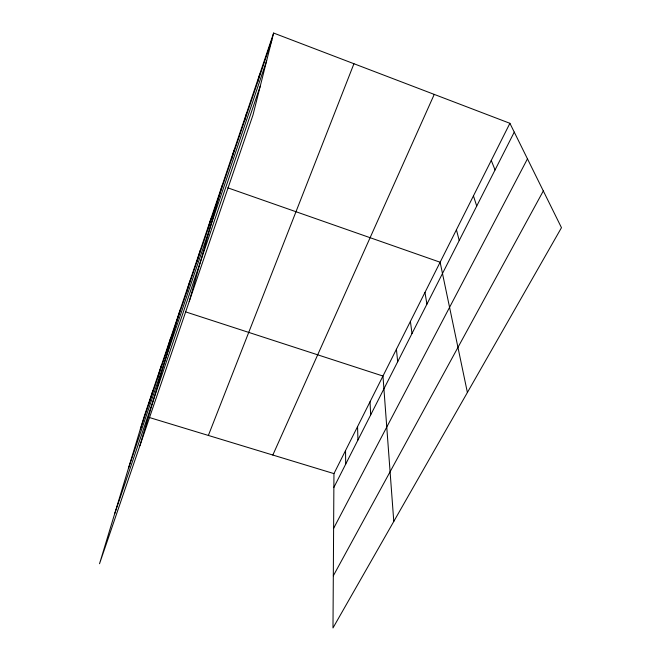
<?xml version="1.0" encoding="UTF-8"?>
<svg xmlns="http://www.w3.org/2000/svg" width="661" height="661" viewBox="0 0 661 661"><rect width="100%" height="100%" fill="white"/><g stroke="black" fill="none" stroke-linecap="round" stroke-linejoin="round"><path stroke-width="0.99" d="M509.904 123.301L333.954 473.615L332.987 627.95L561.47 227.69L509.904 123.301L273.621 33.05L144.321 415.984L99.53 563.742L252.998 114.964L273.621 33.05M257.765 81.708L259.798 73.982M244.306 121.525L246.627 112.998M231.474 159.483L234.052 150.237M189.22 301.457L222.038 185.815M207.876 229.317L210.884 218.857M196.995 261.5L200.192 250.527M186.576 292.336L189.93 280.908M139.892 445.712L180.081 310.075M166.977 350.322L170.621 338.11M148.882 403.854L152.757 390.998M157.748 377.613L161.515 365.062M140.347 429.105L271.902 39.883M128.507 468.145L266.664 60.688M114.741 513.564L260.318 85.872M208.372 435.45L353.941 63.729M272.828 455.041L434.244 94.399M333.871 487.421L514.258 132.117M333.615 528.379L527.461 158.855M333.318 575.814L543.317 190.946M149.204 417.463L333.954 473.615M185.84 311.951L382.967 376.043L393.782 521.455M227.764 187.823L440.127 262.227L467.393 392.494M491.263 160.416L495.048 169.951M473.45 195.879L476.721 206.05M456.429 229.78L459.221 240.521M424.965 292.426L426.923 304.134M410.407 321.411L412.001 333.524M396.418 349.264L397.682 361.741M370.02 401.814L370.681 414.918M357.551 426.634L357.948 439.995M345.538 450.554L345.686 464.146"/></g></svg>
